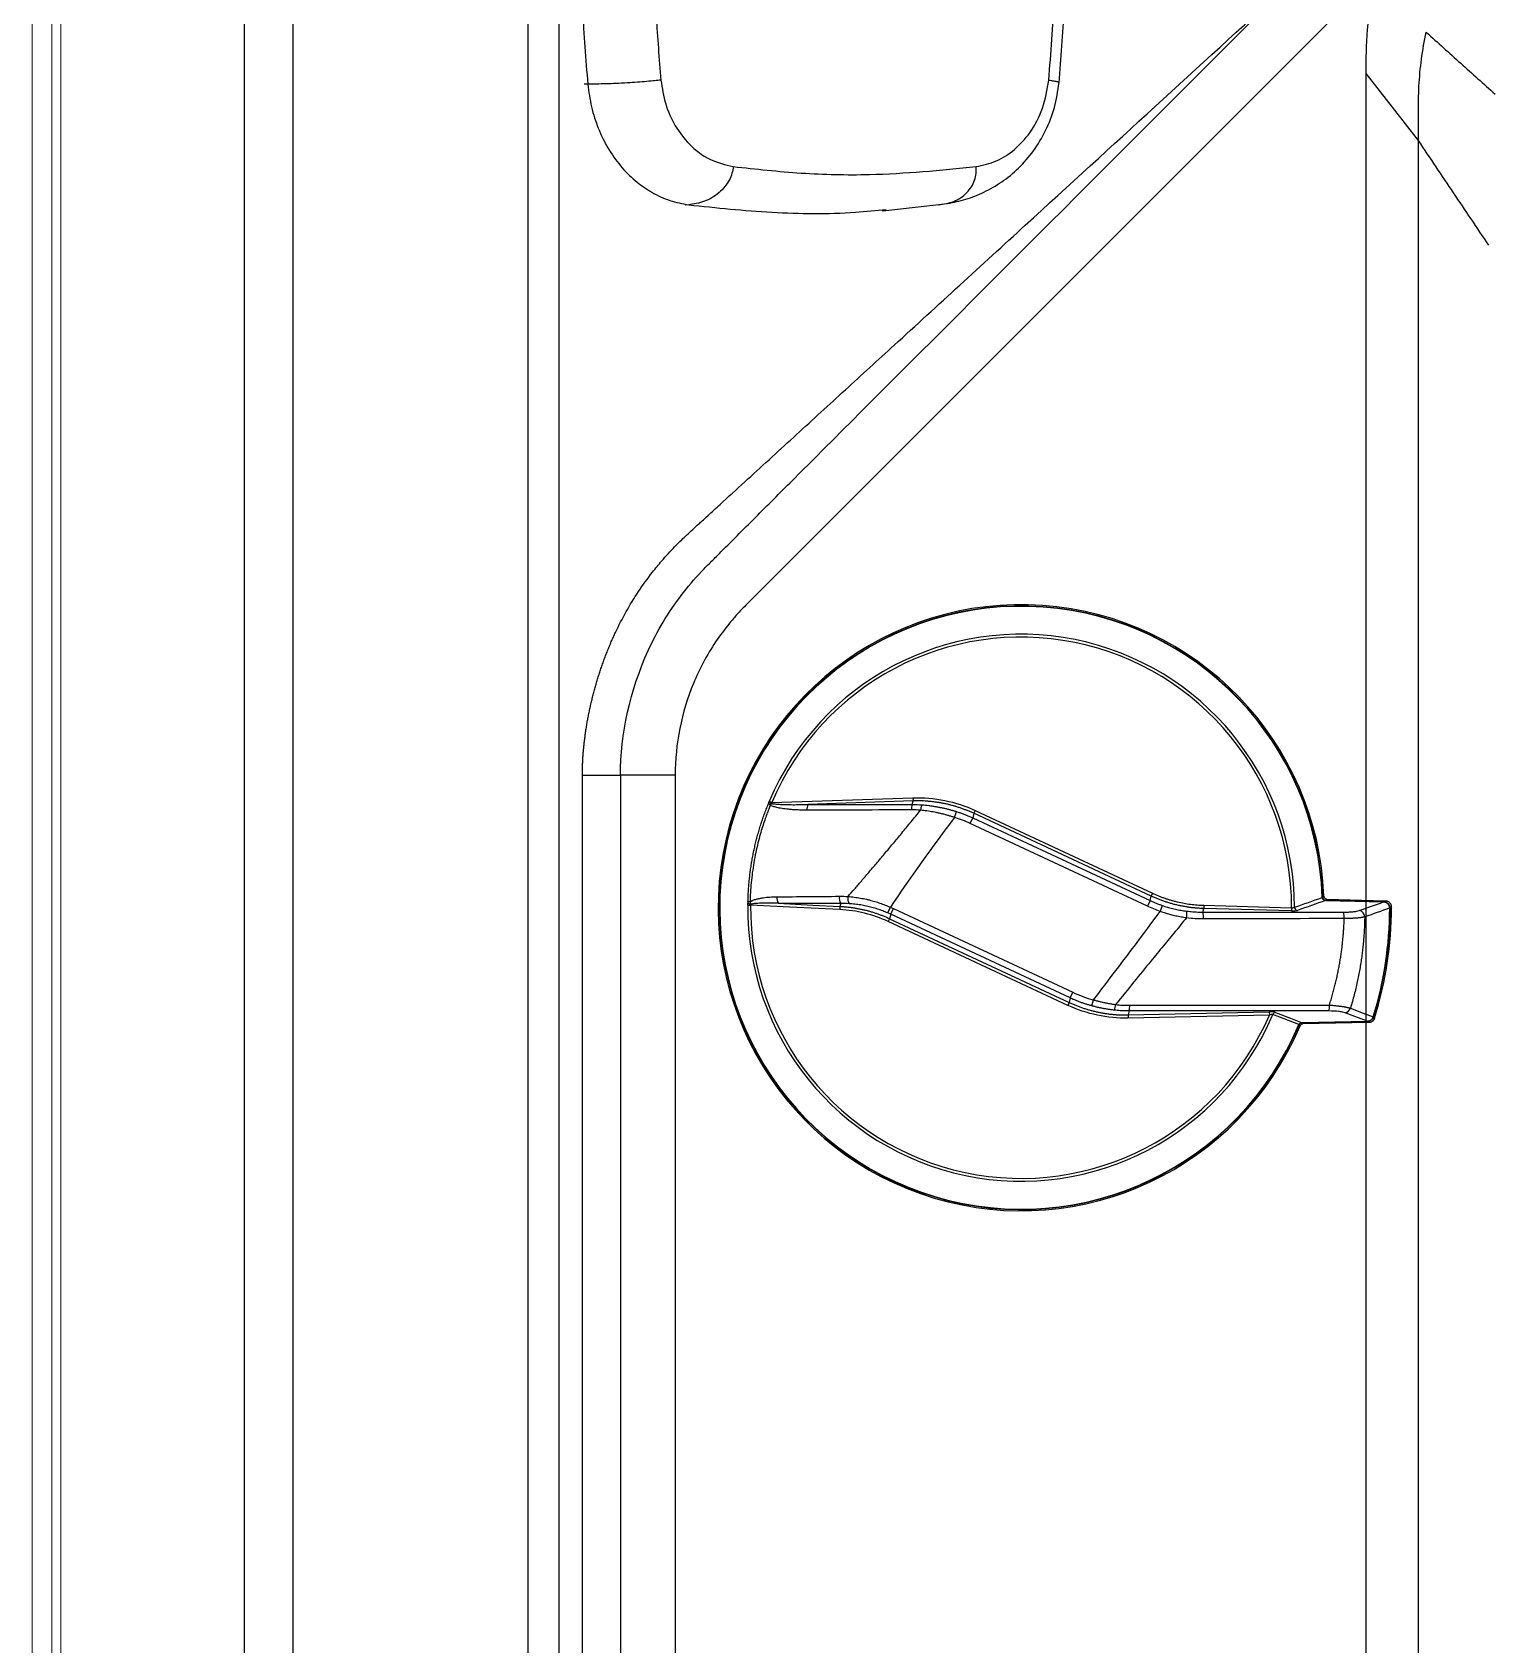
# Model space of a CAD drawing. Header units: inches. Extents: x -1 to 81, y -22 to 129.
# Drawn here: x -0.5 to 5.87, y 56.03 to 63.08 of the extents above; entities that cross this region are included whole.
import ezdxf

# ---------------------------------------------------------------- set-up
doc = ezdxf.new("R2010")
doc.units = ezdxf.units.IN
doc.header["$MEASUREMENT"] = 0
doc.layers.add('1', color=4, linetype='Continuous')
doc.layers.add('BDIM_CYAN', color=4, linetype='Continuous')

# ---------------------------------------------------------------- blocks, each defined once
blk = doc.blocks.new('sp3')
at = {"layer": 'BDIM_CYAN'}
for p, q in [((-101.2439, 89.5656), (-101.2441, 89.5814)), ((-100.5915, 89.5954), (-100.5915, 89.6114)), ((-99.9391, 89.565), (-99.939, 89.5812)), ((-101.7711, 89.1244), (-101.7722, 89.1397)), ((-99.4122, 89.1232), (-99.411, 89.1393)), ((-101.7965, 88.2781), (-101.7952, 88.262)), ((-101.7952, 88.262), (-101.7651, 87.9932)), ((-99.4188, 87.9919), (-99.3882, 88.2647)), ((-99.3882, 88.2648), (-99.387, 88.2817))]:
    blk.add_line(p, q, dxfattribs=at)
for points in [[(-100.5915, 89.5954), (-100.7005, 89.5942), (-100.9185, 89.5918), (-101.1354, 89.5744), (-101.2439, 89.5656)], [(-99.9391, 89.565), (-100.0476, 89.5738), (-100.2646, 89.5915), (-100.4825, 89.5941), (-100.5915, 89.5954)]]:
    blk.add_open_spline(points, degree=3, dxfattribs=at)
for points, knots in [([(-100.5915, 89.275), (-100.5915, 89.2839), (-100.5915, 89.3033), (-100.5915, 89.3396), (-100.5915, 89.3804), (-100.5915, 89.4432), (-100.5915, 89.52), (-100.5915, 89.5697), (-100.5915, 89.5954)], [0, 0, 0, 0, 0.075048, 0.162077, 0.266843, 0.39125, 0.686, 1, 1, 1, 1]), ([(-101.2439, 89.5656), (-101.2772, 89.5612), (-101.3435, 89.5522), (-101.4374, 89.5213), (-101.5245, 89.4791), (-101.6021, 89.4246), (-101.6673, 89.3596), (-101.7179, 89.2866), (-101.755, 89.2079), (-101.7657, 89.1523), (-101.7711, 89.1244)], [0, 0, 0, 0, 0.125505, 0.249704, 0.373992, 0.499776, 0.625678, 0.750079, 0.874386, 1, 1, 1, 1]), ([(-101.2255, 89.2461), (-101.2266, 89.255), (-101.2289, 89.2743), (-101.2323, 89.3104), (-101.2354, 89.3511), (-101.2394, 89.4136), (-101.2428, 89.4903), (-101.2435, 89.54), (-101.2439, 89.5656)], [0, 0, 0, 0, 0.075048, 0.162077, 0.266845, 0.391253, 0.686004, 1, 1, 1, 1]), ([(-99.9576, 89.2454), (-99.9565, 89.2543), (-99.9541, 89.2736), (-99.9508, 89.3098), (-99.9476, 89.3504), (-99.9437, 89.413), (-99.9403, 89.4896), (-99.9395, 89.5393), (-99.9391, 89.565)], [0, 0, 0, 0, 0.075049, 0.162076, 0.266841, 0.391246, 0.685996, 1, 1, 1, 1]), ([(-99.4122, 89.1232), (-99.4176, 89.1511), (-99.4283, 89.2067), (-99.4653, 89.2855), (-99.5158, 89.3585), (-99.581, 89.4235), (-99.6586, 89.4781), (-99.7457, 89.5205), (-99.8396, 89.5515), (-99.9058, 89.5605), (-99.9391, 89.565)], [0, 0, 0, 0, 0.125614, 0.249921, 0.374322, 0.500224, 0.626008, 0.750296, 0.874495, 1, 1, 1, 1]), ([(-101.2255, 89.2461), (-101.2609, 89.2405), (-101.3317, 89.2293), (-101.4277, 89.1857), (-101.5125, 89.1212), (-101.5785, 89.0341), (-101.5954, 88.9643), (-101.6038, 88.9294)], [0, 0, 0, 0, 0.186661, 0.373374, 0.560001, 0.780011, 1, 1, 1, 1]), ([(-100.5915, 89.275), (-100.7101, 89.2735), (-100.9219, 89.2709), (-101.1327, 89.2536), (-101.2255, 89.2461)], [0, 0, 0, 0, 0.559986, 1, 1, 1, 1]), ([(-99.9576, 89.2454), (-100.0757, 89.2549), (-100.2866, 89.2717), (-100.4983, 89.274), (-100.5915, 89.275)], [0, 0, 0, 0, 0.559986, 1, 1, 1, 1]), ([(-99.5794, 88.9284), (-99.5861, 88.958), (-99.5994, 89.0174), (-99.6517, 89.0979), (-99.7287, 89.169), (-99.8327, 89.2242), (-99.916, 89.2383), (-99.9576, 89.2454)], [0, 0, 0, 0, 0.186845, 0.373701, 0.560409, 0.780222, 1, 1, 1, 1]), ([(-101.7711, 89.1244), (-101.7836, 89.0032), (-101.8086, 88.7608), (-101.8119, 88.4717), (-101.7958, 88.3054), (-101.7914, 88.2605)], [0, 0, 0, 0, 0.4218388, 0.8436848, 1, 1, 1, 1]), ([(-101.6038, 88.9294), (-101.6137, 88.9309), (-101.6351, 88.9343), (-101.6656, 88.9478), (-101.6941, 88.9672), (-101.7298, 89.0031), (-101.7605, 89.0569), (-101.7675, 89.1014), (-101.7711, 89.1244)], [0, 0, 0, 0, 0.0750432, 0.1620793, 0.26686, 0.391279, 0.6860331, 1, 1, 1, 1]), ([(-99.5794, 88.9284), (-99.5695, 88.9299), (-99.5481, 88.9332), (-99.5177, 88.9467), (-99.4891, 88.966), (-99.4534, 89.0019), (-99.4228, 89.0557), (-99.4158, 89.1003), (-99.4122, 89.1232)], [0, 0, 0, 0, 0.075054, 0.162074, 0.266825, 0.391217, 0.685963, 1, 1, 1, 1]), ([(-99.4125, 88.0302), (-99.3997, 88.1514), (-99.3741, 88.3938), (-99.374, 88.7595), (-99.3995, 89.002), (-99.4122, 89.1232)], [0, 0, 0, 0, 0.333331, 0.666669, 1, 1, 1, 1]), ([(-101.6038, 88.9294), (-101.6146, 88.8305), (-101.6363, 88.6326), (-101.6442, 88.2776), (-101.6193, 88.0229), (-101.6041, 87.8673)], [0, 0, 0, 0, 0.280017, 0.560061, 1, 1, 1, 1]), ([(-99.5797, 87.8662), (-99.5689, 87.9652), (-99.5472, 88.163), (-99.5393, 88.5181), (-99.5642, 88.7727), (-99.5794, 88.9284)], [0, 0, 0, 0, 0.280017, 0.560061, 1, 1, 1, 1]), ([(-101.7714, 88.0314), (-101.7678, 88.0091), (-101.7608, 87.9658), (-101.7301, 87.9177), (-101.6944, 87.8883), (-101.6659, 87.8742), (-101.6354, 87.8664), (-101.614, 87.867), (-101.6041, 87.8673)], [0, 0, 0, 0, 0.313967, 0.608721, 0.73314, 0.837921, 0.924957, 1, 1, 1, 1]), ([(-99.5797, 87.8662), (-99.5698, 87.8659), (-99.5484, 87.8653), (-99.518, 87.8731), (-99.4894, 87.8872), (-99.4537, 87.9165), (-99.4231, 87.9646), (-99.4161, 88.0079), (-99.4125, 88.0302)], [0, 0, 0, 0, 0.075054, 0.162074, 0.266824, 0.391217, 0.685963, 1, 1, 1, 1]), ([(-101.7651, 87.9932), (-101.7597, 87.9663), (-101.7487, 87.9114), (-101.7166, 87.8315), (-101.6717, 87.7534), (-101.6115, 87.6797), (-101.5361, 87.6143), (-101.4466, 87.5613), (-101.3458, 87.5215), (-101.2737, 87.5106), (-101.237, 87.5051)], [0, 0, 0, 0, 0.106729, 0.218561, 0.335655, 0.458855, 0.588158, 0.721004, 0.857855, 1, 1, 1, 1]), ([(-99.947, 87.5045), (-99.9084, 87.5102), (-99.8389, 87.5205), (-99.7519, 87.554), (-99.6889, 87.5873), (-99.6354, 87.6236), (-99.579, 87.6718), (-99.5151, 87.7458), (-99.4665, 87.8309), (-99.4339, 87.9165), (-99.424, 87.966), (-99.4188, 87.9919)], [0, 0, 0, 0, 0.149635, 0.269025, 0.35887, 0.426914, 0.519495, 0.644449, 0.80339, 0.896799, 1, 1, 1, 1]), ([(-101.6041, 87.8673), (-101.5974, 87.8376), (-101.5841, 87.7782), (-101.5319, 87.6977), (-101.4548, 87.6266), (-101.3508, 87.5714), (-101.2676, 87.5573), (-101.2259, 87.5502)], [0, 0, 0, 0, 0.1868454, 0.373701, 0.5604087, 0.7802215, 1, 1, 1, 1]), ([(-99.9581, 87.5496), (-99.9227, 87.5551), (-99.8519, 87.5663), (-99.7558, 87.6099), (-99.671, 87.6744), (-99.6051, 87.7615), (-99.5882, 87.8313), (-99.5797, 87.8662)], [0, 0, 0, 0, 0.186661, 0.373374, 0.560001, 0.780011, 1, 1, 1, 1]), ([(-101.2259, 87.5502), (-101.227, 87.5425), (-101.2294, 87.5259), (-101.2328, 87.5113), (-101.2353, 87.5047), (-101.2365, 87.5059), (-101.2369, 87.5062)], [0, 0, 0, 0, 0.232419, 0.501936, 0.826388, 1, 1, 1, 1]), ([(-101.2259, 87.5502), (-101.1079, 87.5408), (-100.897, 87.5239), (-100.6852, 87.5217), (-100.592, 87.5207)], [0, 0, 0, 0, 0.559986, 1, 1, 1, 1]), ([(-100.592, 87.5207), (-100.4734, 87.5221), (-100.2616, 87.5248), (-100.0508, 87.542), (-99.9581, 87.5496)], [0, 0, 0, 0, 0.559986, 1, 1, 1, 1]), ([(-99.9581, 87.5496), (-99.957, 87.5419), (-99.9546, 87.5253), (-99.9513, 87.5107), (-99.9487, 87.5041), (-99.9476, 87.5052), (-99.9471, 87.5056)], [0, 0, 0, 0, 0.232461, 0.502017, 0.826512, 1, 1, 1, 1]), ([(-101.2372, 87.5052), (-101.1299, 87.4965), (-100.9153, 87.479), (-100.6998, 87.4764), (-100.592, 87.4751)], [0, 0, 0, 0, 0.500007, 1, 1, 1, 1]), ([(-100.592, 87.5207), (-100.592, 87.5129), (-100.592, 87.4962), (-100.592, 87.4815), (-100.592, 87.4747), (-100.592, 87.4758), (-100.592, 87.4762)], [0, 0, 0, 0, 0.229366, 0.495339, 0.815522, 1, 1, 1, 1]), ([(-100.592, 87.4751), (-100.4843, 87.4763), (-100.2688, 87.4787), (-100.0542, 87.4959), (-99.9469, 87.5045)], [0, 0, 0, 0, 0.499993, 1, 1, 1, 1])]:
    blk.add_open_spline(points, degree=3, knots=knots, dxfattribs=at)
blk = doc.blocks.new('1774501 top')
at = {"layer": 'BDIM_CYAN'}
for p, q in [((-38.6, 12.75), (-31.3, 12.9)), ((-31.21, 12.76), (-38.46, 12.6)), ((-38.46, 12.61), (-31.21, 12.76)), ((-38.46, 12.61), (-38.46, 12.6)), ((-31.21, 12.76), (-31.21, 12.76)), ((-30.84, 12.97), (-30.88, 12.99)), ((-39.15, 12.12), (-39.1, 12.11)), ((-27.57, 11.92), (-11.9, 12.25)), ((-27.56, 11.56), (-27.57, 11.92)), ((-11.9, 11.9), (-27.56, 11.56)), ((-11.99, 11.46), (-11.9, 11.9)), ((-11.9, 11.9), (-11.9, 12.25)), ((-7.86, 10.89), (-8.04, 10.23)), ((-5.34, 10.51), (-5.19, 10.84)), ((-5.19, 10.84), (14.75, 1.54)), ((-5.45, 10.01), (-5.74, 9.39)), ((14.18, 0.1), (-5.74, 9.39)), ((-5.45, 10.01), (-5.34, 10.51)), ((-5.45, 10.01), (14.48, 0.73)), ((14.6, 1.22), (-5.34, 10.51)), ((-40.98, 0.05), (-40.93, 0.05)), ((-30.04, 0), (-30.03, 0.35)), ((-30.03, 0.35), (-20.28, 0.09)), ((-20.29, -0.27), (-20.28, 0.09)), ((-20.18, 0.48), (-20.28, 0.09)), ((-15.67, -0.25), (-15.45, 0.4)), ((14.48, 0.73), (14.18, 0.1)), ((14.48, 0.73), (14.6, 1.22)), ((14.8, 0.58), (14.52, -0.05)), ((14.6, 1.22), (14.75, 1.54)), ((20.11, -0.15), (20.13, 0.2)), ((-33.96, -0.96), (-40.44, -0.78)), ((-40.26, -0.64), (-33.83, -0.81)), ((-40.26, -0.64), (-40.26, -0.65)), ((-33.83, -0.82), (-40.26, -0.65)), ((-33.83, -0.81), (-33.83, -0.82)), ((-33.44, -1.17), (-33.48, -1.17)), ((-20.29, -0.27), (-30.04, 0)), ((-14.59, -1.61), (-14.44, -1.29)), ((5.11, -10.8), (-14.59, -1.61)), ((-14.32, -0.8), (-14.44, -1.29)), ((-14.44, -1.29), (5.26, -10.48)), ((-14.32, -0.8), (-14.03, -0.17)), ((5.36, -9.97), (-14.32, -0.8)), ((-14.03, -0.17), (5.65, -9.35)), ((20.03, -0.48), (20.11, -0.15)), ((30.36, -0.29), (30.03, -0.29)), ((30.1, -0.66), (30.33, -0.67)), ((5.11, -10.8), (5.26, -10.48)), ((5.26, -10.48), (5.36, -9.97)), ((5.65, -9.35), (5.36, -9.97)), ((7.39, -10.03), (7.19, -10.68)), ((12.08, -11.46), (11.99, -11.85)), ((11.99, -11.85), (23.67, -11.46)), ((12.01, -12.2), (11.99, -11.85)), ((27.67, -11.68), (12.01, -12.2)), ((27.67, -11.68), (27.97, -11.81))]:
    blk.add_line(p, q, dxfattribs=at)
at = {"layer": 'BDIM_CYAN', "flags": 128}
for points in [[(-38.6, 12.75), (-38.54, 12.67), (-38.49, 12.61)], [(-38.46, 12.6), (-37.07, 12.07), (-35.98, 11.66)], [(-31.21, 12.76), (-31.26, 12.84), (-31.3, 12.9)], [(-28.25, 11.62), (-29.9, 12.26), (-31.2, 12.76)], [(-30.98, 13.12), (-30.92, 13.04), (-30.88, 12.99)], [(-30.85, 12.96), (-29.23, 12.34), (-27.95, 11.85)], [(-39.15, 12.12), (-39.2, 12.2), (-39.25, 12.26)], [(-36.58, 11.15), (-37.99, 11.69), (-39.1, 12.12)], [(-12.06, 10.83), (-24.48, 10.82), (-34.24, 10.81)], [(-34.17, 11.46), (-21.75, 11.46), (-11.99, 11.46)], [(-41.12, -0.08), (-41.04, -0.01), (-40.98, 0.05)], [(-20.18, 0.48), (-28.93, 0.49), (-35.8, 0.49)], [(20.13, 0.2), (25.68, -0.07), (30.03, -0.29)], [(-40.3, -0.65), (-40.38, -0.72), (-40.44, -0.78)], [(-33.96, -0.96), (-33.89, -0.88), (-33.83, -0.82)], [(-33.48, -1.17), (-33.56, -1.24), (-33.61, -1.3)], [(26.96, -0.49), (23.12, -0.3), (20.11, -0.15)], [(23.67, -11.46), (17.18, -11.46), (12.08, -11.46)], [(27.84, -11.41), (27.88, -11.42), (27.91, -11.44), (27.95, -11.45), (27.98, -11.47), (28.01, -11.48), (28.03, -11.49), (28.06, -11.5), (28.07, -11.5)]]:
    blk.add_lwpolyline(points, dxfattribs=at)
at = {"layer": 'BDIM_CYAN'}
for centre, radius, start, end in [((0, 0), 33.64, 182.2173, 157.0458), ((0, 0), 33.5, 182.0017, 157.1948), ((0, 0), 33.46, 182.0017, 157.1948), ((0, 0), 30.36, 359.4552, 157.0287), ((0, 0), 30.04, 359.4552, 156.6235), ((-38.48, 12.44), 0.17, 94.5662, 117.2715), ((-31.22, 12.75), 0.0179, 7.628, 32.3884), ((-30.76, 13.17), 0.225, 234.7682, 246.7159), ((0, 0), 41.12, 162.6593, 180.1147), ((0, 0), 40.98, 162.7985, 179.9266), ((0, 0), 40.93, 162.7985, 179.9266), ((-39.06, 12.18), 0.0712, 185.9757, 235.9967), ((-35.89, 10.95), 0.711, 97.2351, 163.5819), ((-32.2, 10.92), 2.04, 164.6426, 183.2972), ((-28.29, 11.98), 0.361, 277.0096, 338.5729), ((-10.12, 10.94), 1.94, 164.3578, 183.0438), ((-8.65, 10.64), 1.84, 156.7804, 176.7487), ((-40.9, -0.04), 0.0783, 113.7384, 164.4839), ((-37.43, 1.03), 0.727, 180.9627, 261.1906), ((-34.1, 1.06), 1.79, 175.4597, 198.4101), ((-30.73, -0.07), 0.372, 2.3107, 81.3383), ((-18.35, 1.07), 1.92, 174.9685, 197.8879), ((-16.62, 0.76), 1.78, 167.8235, 192.3805), ((-40.28, -0.49), 0.152, 241.5589, 264.7685), ((-33.83, -0.81), 0.0141, 307.3889, 343.301), ((-33.43, -1.21), 0.0771, 97.0905, 135.3962), ((0, 0), 30.36, 180.1062, 337.1155), ((0, 0), 30.04, 180.0029, 337.1155), ((18.03, -1), 1.21, 347.8874, 26.8875), ((18.95, -1.08), 1.24, 351.4291, 29.427), ((25.97, -1.07), 1.14, 352.6551, 30.4681), ((29.95, -1.15), 0.764, 59.1347, 84.6235), ((9.96, -10.82), 1.2, 330.2741, 359.7863), ((10.95, -10.95), 1.23, 335.5553, 3.9273), ((22.49, -10.93), 1.3, 335.9843, 4.3585), ((27.95, -10.89), 0.716, 253.5997, 277.6152)]:
    blk.add_arc(centre, radius, start, end, dxfattribs=at)
for points, knots in [([(-39.25, 12.26), (-39.24, 12.28), (-39.22, 12.32), (-39.19, 12.39), (-39.15, 12.46), (-39.09, 12.54), (-39, 12.61), (-38.91, 12.67), (-38.81, 12.71), (-38.71, 12.74), (-38.63, 12.74), (-38.6, 12.75)], [0, 0, 0, 0, 0.082696, 0.165713, 0.249933, 0.373054, 0.499705, 0.622741, 0.749442, 0.873887, 1, 1, 1, 1]), ([(-39.13, 12.17), (-39.12, 12.2), (-39.09, 12.25), (-39.04, 12.34), (-38.94, 12.45), (-38.82, 12.53), (-38.69, 12.58), (-38.58, 12.61), (-38.52, 12.61), (-38.49, 12.61)], [0, 0, 0, 0, 0.089795, 0.222323, 0.399208, 0.602564, 0.770539, 0.902388, 1, 1, 1, 1]), ([(-38.56, 12.59), (-38.57, 12.59), (-38.61, 12.58), (-38.67, 12.56), (-38.74, 12.53), (-38.82, 12.49), (-38.9, 12.43), (-38.98, 12.34), (-39.05, 12.24), (-39.08, 12.16), (-39.1, 12.12)], [0, 0, 0, 0, 0.068157, 0.152496, 0.253933, 0.372843, 0.50886, 0.660625, 0.825589, 1, 1, 1, 1]), ([(-38.46, 12.6), (-38.47, 12.6), (-38.51, 12.6), (-38.54, 12.59), (-38.56, 12.59)], [0, 0, 0, 0, 0.4889799, 1, 1, 1, 1]), ([(-31.3, 12.9), (-31.28, 12.9), (-31.25, 12.9), (-31.2, 12.92), (-31.15, 12.94), (-31.1, 12.96), (-31.06, 12.99), (-31.03, 13.03), (-31, 13.07), (-30.98, 13.1), (-30.98, 13.12)], [0, 0, 0, 0, 0.125525, 0.248905, 0.372766, 0.499705, 0.62283, 0.749345, 0.874059, 1, 1, 1, 1]), ([(-31.2, 12.76), (-31.2, 12.76), (-31.18, 12.77), (-31.14, 12.77), (-31.09, 12.78), (-31.05, 12.8), (-30.99, 12.84), (-30.93, 12.89), (-30.9, 12.95), (-30.89, 12.98)], [0, 0, 0, 0, 0.062715, 0.146039, 0.251127, 0.434437, 0.501241, 0.765392, 1, 1, 1, 1]), ([(-30.85, 12.96), (-30.85, 12.94), (-30.87, 12.91), (-30.9, 12.87), (-30.95, 12.83), (-31, 12.8), (-31.07, 12.77), (-31.14, 12.76), (-31.18, 12.76), (-31.2, 12.76)], [0, 0, 0, 0, 0.119594, 0.243187, 0.370122, 0.499681, 0.686647, 0.852648, 1, 1, 1, 1]), ([(-38.16, 1.02), (-38.15, 1.22), (-38.15, 1.62), (-38.12, 2.23), (-38.09, 2.85), (-38.04, 3.48), (-37.98, 4.13), (-37.91, 4.78), (-37.82, 5.45), (-37.72, 6.13), (-37.61, 6.82), (-37.48, 7.52), (-37.33, 8.23), (-37.17, 8.95), (-36.99, 9.68), (-36.79, 10.41), (-36.65, 10.9), (-36.58, 11.15)], [0, 0, 0, 0, 0.058018, 0.117271, 0.17776, 0.239485, 0.302446, 0.366642, 0.432074, 0.498742, 0.566645, 0.635784, 0.706158, 0.777767, 0.85061, 0.924688, 1, 1, 1, 1]), ([(-34.24, 10.81), (-34.3, 10.81), (-34.41, 10.82), (-34.59, 10.83), (-34.76, 10.85), (-34.93, 10.87), (-35.09, 10.88), (-35.25, 10.9), (-35.4, 10.92), (-35.55, 10.94), (-35.69, 10.96), (-35.82, 10.98), (-35.95, 11), (-36.06, 11.03), (-36.17, 11.05), (-36.27, 11.07), (-36.36, 11.09), (-36.44, 11.11), (-36.51, 11.13), (-36.56, 11.14), (-36.58, 11.15)], [0, 0, 0, 0, 0.058307, 0.116749, 0.175238, 0.233684, 0.291995, 0.350081, 0.407848, 0.465208, 0.522074, 0.578364, 0.634, 0.688911, 0.743031, 0.796302, 0.848673, 0.900102, 0.950553, 1, 1, 1, 1]), ([(-35.98, 11.66), (-35.91, 11.63), (-35.8, 11.6), (-35.56, 11.55), (-35.41, 11.53), (-34.94, 11.48), (-34.56, 11.46), (-34.17, 11.46)], [0, 0, 0, 0, 0.25, 0.25, 0.5, 0.5, 1, 1, 1, 1]), ([(-34.24, 10.81), (-34.3, 10.61), (-34.42, 10.22), (-34.59, 9.64), (-34.74, 9.07), (-34.89, 8.5), (-35.02, 7.94), (-35.14, 7.38), (-35.25, 6.83), (-35.36, 6.28), (-35.45, 5.74), (-35.53, 5.21), (-35.6, 4.68), (-35.67, 4.17), (-35.72, 3.65), (-35.77, 3.15), (-35.81, 2.65), (-35.84, 2.16), (-35.87, 1.68), (-35.88, 1.36), (-35.89, 1.2)], [0, 0, 0, 0, 0.062605, 0.124362, 0.185276, 0.24535, 0.304587, 0.36299, 0.420564, 0.477311, 0.533234, 0.588338, 0.642624, 0.696097, 0.748759, 0.800612, 0.851661, 0.901906, 0.951352, 1, 1, 1, 1]), ([(-28.25, 11.62), (-28.19, 11.6), (-28.09, 11.58), (-27.85, 11.56), (-27.7, 11.56), (-27.56, 11.56)], [0, 0, 0, 0, 0.5, 0.5, 1, 1, 1, 1]), ([(-27.95, 11.85), (-27.95, 11.85), (-27.93, 11.84), (-27.9, 11.84), (-27.86, 11.85), (-27.82, 11.85), (-27.76, 11.86), (-27.7, 11.88), (-27.64, 11.89), (-27.59, 11.91), (-27.57, 11.92)], [0, 0, 0, 0, 0.098369, 0.201938, 0.312223, 0.430466, 0.557665, 0.694601, 0.841887, 1, 1, 1, 1]), ([(-18.36, 1.13), (-17.95, 1.63), (-17.09, 2.66), (-15.78, 4.26), (-14.25, 6.12), (-12.47, 8.3), (-11.17, 9.9), (-10.49, 10.75)], [0, 0, 0, 0, 0.156328, 0.323014, 0.499998, 0.738902, 1, 1, 1, 1]), ([(-11.99, 11.46), (-11.88, 11.46), (-11.66, 11.46), (-11.33, 11.45), (-11, 11.43), (-10.67, 11.4), (-10.45, 11.38), (-10.34, 11.37)], [0, 0, 0, 0, 0.199233, 0.39889, 0.598932, 0.799315, 1, 1, 1, 1]), ([(-5.34, 10.51), (-5.46, 10.57), (-5.7, 10.68), (-6.07, 10.83), (-6.44, 10.97), (-6.81, 11.11), (-7.19, 11.23), (-7.57, 11.35), (-7.96, 11.45), (-8.34, 11.54), (-8.73, 11.62), (-9.13, 11.7), (-9.52, 11.76), (-9.92, 11.81), (-10.31, 11.85), (-10.71, 11.88), (-11.11, 11.89), (-11.5, 11.9), (-11.76, 11.9), (-11.9, 11.9)], [0, 0, 0, 0, 0.058439, 0.117021, 0.175728, 0.23454, 0.293441, 0.352409, 0.411426, 0.470472, 0.529528, 0.588574, 0.647591, 0.706559, 0.76546, 0.824272, 0.882979, 0.941561, 1, 1, 1, 1]), ([(-8.04, 10.23), (-8.15, 10.26), (-8.38, 10.32), (-8.73, 10.41), (-9.08, 10.49), (-9.43, 10.57), (-9.78, 10.63), (-10.14, 10.69), (-10.37, 10.73), (-10.49, 10.75)], [0, 0, 0, 0, 0.142315, 0.284721, 0.427271, 0.570017, 0.713016, 0.856324, 1, 1, 1, 1]), ([(-10.34, 11.37), (-10.22, 11.35), (-9.97, 11.32), (-9.6, 11.27), (-9.24, 11.21), (-8.89, 11.14), (-8.54, 11.06), (-8.19, 10.98), (-7.97, 10.92), (-7.86, 10.89)], [0, 0, 0, 0, 0.1491, 0.2961538, 0.441136, 0.5840258, 0.7248068, 0.8634672, 1, 1, 1, 1]), ([(-7.86, 10.89), (-7.74, 10.86), (-7.5, 10.8), (-7.16, 10.69), (-6.81, 10.57), (-6.46, 10.45), (-6.12, 10.31), (-5.78, 10.17), (-5.56, 10.07), (-5.45, 10.01)], [0, 0, 0, 0, 0.141961, 0.284291, 0.426947, 0.569889, 0.713073, 0.856458, 1, 1, 1, 1]), ([(-40.93, 0.03), (-40.93, 0), (-40.92, -0.05), (-40.9, -0.13), (-40.88, -0.21), (-40.84, -0.28), (-40.8, -0.34), (-40.76, -0.4), (-40.71, -0.45), (-40.67, -0.49), (-40.62, -0.52), (-40.57, -0.55), (-40.53, -0.57), (-40.49, -0.59), (-40.45, -0.61), (-40.42, -0.62), (-40.39, -0.62), (-40.37, -0.63), (-40.36, -0.63)], [0, 0, 0, 0, 0.087608, 0.17442, 0.25957, 0.34225, 0.421749, 0.497475, 0.568965, 0.635888, 0.698033, 0.7553, 0.807676, 0.85522, 0.898049, 0.936322, 0.97023, 1, 1, 1, 1]), ([(-38.16, 1.02), (-38.13, 1.02), (-38.08, 1.04), (-37.99, 1.06), (-37.89, 1.07), (-37.79, 1.09), (-37.68, 1.11), (-37.56, 1.12), (-37.44, 1.13), (-37.31, 1.15), (-37.19, 1.16), (-37.05, 1.17), (-36.92, 1.17), (-36.79, 1.18), (-36.65, 1.19), (-36.52, 1.19), (-36.39, 1.2), (-36.26, 1.2), (-36.13, 1.2), (-36.01, 1.2), (-35.93, 1.2), (-35.89, 1.2)], [0, 0, 0, 0, 0.0602202, 0.120167, 0.1797149, 0.2387414, 0.297129, 0.3547662, 0.4115481, 0.4673783, 0.5221684, 0.5758393, 0.6283213, 0.679554, 0.7294861, 0.7780758, 0.8252897, 0.8711028, 0.9154979, 0.9584648, 1, 1, 1, 1]), ([(-35.8, 0.49), (-35.99, 0.49), (-36.17, 0.49), (-36.52, 0.47), (-36.69, 0.46), (-36.99, 0.43), (-37.13, 0.41), (-37.36, 0.36), (-37.46, 0.34), (-37.54, 0.31)], [0, 0, 0, 0, 0.25, 0.25, 0.5, 0.5, 0.75, 0.75, 1, 1, 1, 1]), ([(-30.03, 0.35), (-30.16, 0.36), (-30.3, 0.35), (-30.53, 0.33), (-30.62, 0.32), (-30.68, 0.3)], [0, 0, 0, 0, 0.5, 0.5, 1, 1, 1, 1]), ([(-20.28, 0.09), (-20.14, 0.08), (-19.88, 0.07), (-19.48, 0.04), (-19.07, 0.01), (-18.67, -0.04), (-18.28, -0.1), (-17.88, -0.18), (-17.48, -0.26), (-17.09, -0.35), (-16.7, -0.45), (-16.31, -0.57), (-15.93, -0.69), (-15.55, -0.83), (-15.17, -0.97), (-14.8, -1.13), (-14.56, -1.24), (-14.44, -1.29)], [0, 0, 0, 0, 0.066325, 0.132795, 0.199389, 0.266086, 0.332861, 0.399694, 0.466561, 0.533439, 0.600306, 0.667139, 0.733914, 0.800611, 0.867205, 0.933675, 1, 1, 1, 1]), ([(-18.36, 0.38), (-18.48, 0.39), (-18.72, 0.42), (-19.08, 0.45), (-19.45, 0.47), (-19.81, 0.48), (-20.06, 0.48), (-20.18, 0.48)], [0, 0, 0, 0, 0.197733, 0.39666, 0.596722, 0.797857, 1, 1, 1, 1]), ([(-18.36, 1.13), (-18.26, 1.12), (-18.06, 1.09), (-17.77, 1.04), (-17.47, 0.98), (-17.18, 0.92), (-16.82, 0.83), (-16.4, 0.72), (-15.91, 0.57), (-15.6, 0.46), (-15.45, 0.4)], [0, 0, 0, 0, 0.100834, 0.201198, 0.301148, 0.400741, 0.500033, 0.670111, 0.83665, 1, 1, 1, 1]), ([(-15.67, -0.25), (-15.77, -0.21), (-15.96, -0.15), (-16.24, -0.06), (-16.53, 0.02), (-16.83, 0.1), (-17.13, 0.17), (-17.43, 0.23), (-17.74, 0.29), (-18.05, 0.34), (-18.25, 0.36), (-18.36, 0.38)], [0, 0, 0, 0, 0.1069707, 0.2148821, 0.3237787, 0.4337023, 0.5446919, 0.6567841, 0.7700124, 0.8844081, 1, 1, 1, 1]), ([(20.11, -0.15), (19.98, -0.14), (19.73, -0.13), (19.35, -0.09), (18.97, -0.05), (18.6, 0), (18.22, 0.07), (17.85, 0.14), (17.47, 0.22), (17.1, 0.31), (16.73, 0.41), (16.37, 0.53), (16.01, 0.65), (15.65, 0.77), (15.29, 0.91), (14.94, 1.06), (14.71, 1.17), (14.6, 1.22)], [0, 0, 0, 0, 0.066361, 0.132852, 0.199454, 0.266147, 0.332911, 0.399726, 0.466572, 0.533428, 0.600274, 0.667089, 0.733853, 0.800546, 0.867148, 0.933639, 1, 1, 1, 1]), ([(14.8, 0.58), (14.89, 0.54), (15.08, 0.46), (15.37, 0.35), (15.66, 0.24), (15.96, 0.14), (16.26, 0.05), (16.56, -0.04), (16.87, -0.12), (17.18, -0.19), (17.49, -0.25), (17.81, -0.31), (18.13, -0.36), (18.46, -0.39), (18.78, -0.43), (19, -0.44), (19.11, -0.45)], [0, 0, 0, 0, 0.067697, 0.135839, 0.204463, 0.273603, 0.343294, 0.413566, 0.48445, 0.555975, 0.628167, 0.701053, 0.774657, 0.849002, 0.924109, 1, 1, 1, 1]), ([(-40.44, -0.78), (-40.46, -0.78), (-40.5, -0.78), (-40.57, -0.76), (-40.64, -0.75), (-40.72, -0.71), (-40.82, -0.66), (-40.92, -0.57), (-41.01, -0.47), (-41.07, -0.35), (-41.11, -0.22), (-41.11, -0.13), (-41.12, -0.08)], [0, 0, 0, 0, 0.062779, 0.124971, 0.187161, 0.249935, 0.37479, 0.499659, 0.62446, 0.749429, 0.874715, 1, 1, 1, 1]), ([(-40.3, -0.65), (-40.32, -0.64), (-40.36, -0.64), (-40.44, -0.63), (-40.54, -0.6), (-40.65, -0.55), (-40.78, -0.45), (-40.88, -0.32), (-40.95, -0.16), (-40.97, -0.06), (-40.98, -0.02)], [0, 0, 0, 0, 0.0598211, 0.1385587, 0.2378161, 0.3586992, 0.50112, 0.6980622, 0.8648498, 1, 1, 1, 1]), ([(-40.36, -0.63), (-40.34, -0.63), (-40.31, -0.63), (-40.28, -0.64), (-40.26, -0.64)], [0, 0, 0, 0, 0.510222, 1, 1, 1, 1]), ([(-33.61, -1.3), (-33.62, -1.29), (-33.62, -1.26), (-33.63, -1.21), (-33.65, -1.14), (-33.71, -1.05), (-33.81, -0.99), (-33.9, -0.96), (-33.94, -0.96), (-33.96, -0.96)], [0, 0, 0, 0, 0.083147, 0.166187, 0.250422, 0.499594, 0.748807, 0.873864, 1, 1, 1, 1]), ([(-33.48, -1.16), (-33.49, -1.14), (-33.49, -1.11), (-33.51, -1.06), (-33.53, -1.01), (-33.56, -0.96), (-33.59, -0.92), (-33.64, -0.88), (-33.7, -0.85), (-33.77, -0.83), (-33.81, -0.82), (-33.83, -0.82)], [0, 0, 0, 0, 0.0949373, 0.1929193, 0.2935634, 0.3962805, 0.5003565, 0.607606, 0.7502274, 0.9073009, 1, 1, 1, 1]), ([(-33.82, -0.81), (-33.8, -0.82), (-33.76, -0.82), (-33.69, -0.83), (-33.63, -0.85), (-33.57, -0.89), (-33.51, -0.94), (-33.47, -1), (-33.45, -1.06), (-33.44, -1.11), (-33.44, -1.13)], [0, 0, 0, 0, 0.121723, 0.244083, 0.368103, 0.494103, 0.621616, 0.749489, 0.876154, 1, 1, 1, 1]), ([(-30.04, 0), (-30.05, 0), (-30.09, 0), (-30.14, 0), (-30.2, -0.01), (-30.25, -0.01), (-30.29, -0.02), (-30.33, -0.04), (-30.35, -0.05), (-30.36, -0.06)], [0, 0, 0, 0, 0.12981, 0.263359, 0.401045, 0.543231, 0.690254, 0.842418, 1, 1, 1, 1]), ([(-14.59, -1.61), (-14.7, -1.56), (-14.92, -1.46), (-15.26, -1.32), (-15.61, -1.18), (-15.95, -1.06), (-16.3, -0.94), (-16.65, -0.83), (-17.01, -0.74), (-17.49, -0.62), (-18.09, -0.49), (-18.82, -0.38), (-19.55, -0.3), (-20.04, -0.28), (-20.29, -0.27)], [0, 0, 0, 0, 0.0626358, 0.1251517, 0.1875885, 0.2499871, 0.3123885, 0.374834, 0.4373642, 0.5000201, 0.6251619, 0.749987, 0.8748237, 1, 1, 1, 1]), ([(-14.32, -0.8), (-14.43, -0.75), (-14.65, -0.65), (-14.99, -0.5), (-15.33, -0.37), (-15.56, -0.29), (-15.67, -0.25)], [0, 0, 0, 0, 0.2507275, 0.5010188, 0.7508005, 1, 1, 1, 1]), ([(19.22, -1.25), (18.98, -1.52), (18.48, -2.1), (17.72, -2.98), (16.91, -3.93), (16.05, -4.94), (15.15, -6), (14.21, -7.13), (13.23, -8.31), (12.21, -9.55), (11.51, -10.39), (11.16, -10.83)], [0, 0, 0, 0, 0.087692, 0.181346, 0.280936, 0.386422, 0.497749, 0.614852, 0.737654, 0.866068, 1, 1, 1, 1]), ([(19.22, -1.25), (19.1, -1.24), (18.87, -1.22), (18.53, -1.18), (18.19, -1.13), (17.85, -1.07), (17.51, -1.01), (17.18, -0.94), (16.76, -0.84), (16.25, -0.7), (15.67, -0.51), (15.19, -0.33), (14.86, -0.2), (14.69, -0.13), (14.6, -0.08), (14.55, -0.06), (14.53, -0.05)], [0, 0, 0, 0, 0.072893, 0.145203, 0.216997, 0.288344, 0.35931, 0.429962, 0.500363, 0.625832, 0.749946, 0.874933, 0.937551, 0.9689, 0.984586, 1, 1, 1, 1]), ([(26.96, -0.49), (27.17, -0.49), (27.53, -0.5), (28, -0.51), (28.3, -0.51), (28.58, -0.51), (28.86, -0.5), (29.19, -0.48), (29.47, -0.47), (29.7, -0.44), (29.88, -0.42), (29.98, -0.39), (30.02, -0.38)], [0, 0, 0, 0, 0.206363, 0.358518, 0.456405, 0.499994, 0.624023, 0.731729, 0.82313, 0.898254, 0.957163, 1, 1, 1, 1]), ([(30.1, -0.66), (30.07, -0.68), (30.02, -0.71), (29.94, -0.76), (29.85, -0.8), (29.73, -0.85), (29.58, -0.9), (29.34, -0.97), (29.02, -1.05), (28.53, -1.13), (27.88, -1.2), (27.37, -1.21), (27.1, -1.21)], [0, 0, 0, 0, 0.029063, 0.059481, 0.09135, 0.124753, 0.182207, 0.250045, 0.367903, 0.500344, 0.738488, 1, 1, 1, 1]), ([(27.84, -11.41), (27.9, -11.25), (28.04, -10.91), (28.25, -10.35), (28.49, -9.7), (28.73, -8.95), (28.98, -8.1), (29.23, -7.16), (29.47, -6.11), (29.68, -5.01), (29.85, -3.89), (29.98, -2.79), (30.06, -1.72), (30.09, -1.01), (30.1, -0.66)], [0, 0, 0, 0, 0.045603, 0.099776, 0.16255, 0.233952, 0.313995, 0.402679, 0.499979, 0.60545, 0.708244, 0.808299, 0.905565, 1, 1, 1, 1]), ([(30.33, -0.67), (30.32, -0.85), (30.31, -1.22), (30.29, -1.77), (30.25, -2.33), (30.2, -2.89), (30.14, -3.45), (30.07, -4.01), (29.99, -4.58), (29.9, -5.15), (29.8, -5.73), (29.68, -6.3), (29.55, -6.88), (29.41, -7.45), (29.26, -8.03), (29.09, -8.61), (28.92, -9.19), (28.73, -9.77), (28.52, -10.35), (28.31, -10.93), (28.15, -11.31), (28.07, -11.5)], [0, 0, 0, 0, 0.049327, 0.099022, 0.149083, 0.199513, 0.250309, 0.301473, 0.353004, 0.404903, 0.457168, 0.509801, 0.5628, 0.616167, 0.6699, 0.724, 0.778467, 0.8333, 0.8885, 0.944067, 1, 1, 1, 1]), ([(30.02, -0.38), (30.03, -0.37), (30.03, -0.34), (30.03, -0.3), (30.03, -0.29)], [0, 0, 0, 0, 0.503351, 1, 1, 1, 1]), ([(5.26, -10.48), (5.37, -10.53), (5.61, -10.64), (5.96, -10.78), (6.32, -10.92), (6.68, -11.05), (7.05, -11.17), (7.42, -11.29), (7.79, -11.39), (8.17, -11.48), (8.54, -11.56), (8.92, -11.64), (9.31, -11.7), (9.69, -11.75), (10.07, -11.79), (10.46, -11.83), (10.84, -11.85), (11.23, -11.86), (11.61, -11.86), (11.87, -11.86), (11.99, -11.85)], [0, 0, 0, 0, 0.055168, 0.110472, 0.165895, 0.221421, 0.277033, 0.332714, 0.388447, 0.444215, 0.5, 0.555785, 0.611553, 0.667286, 0.722967, 0.778579, 0.834105, 0.889528, 0.944832, 1, 1, 1, 1]), ([(7.19, -10.68), (7.06, -10.64), (6.82, -10.56), (6.45, -10.43), (6.08, -10.29), (5.72, -10.14), (5.48, -10.03), (5.36, -9.97)], [0, 0, 0, 0, 0.198986, 0.398547, 0.598616, 0.799123, 1, 1, 1, 1]), ([(11, -11.42), (10.88, -11.41), (10.63, -11.39), (10.26, -11.35), (9.9, -11.3), (9.54, -11.24), (9.18, -11.18), (8.84, -11.11), (8.49, -11.04), (8.16, -10.96), (7.83, -10.87), (7.51, -10.78), (7.29, -10.72), (7.19, -10.68)], [0, 0, 0, 0, 0.097254, 0.193283, 0.288068, 0.381592, 0.473839, 0.564797, 0.654456, 0.742809, 0.829852, 0.915582, 1, 1, 1, 1]), ([(7.39, -10.03), (7.51, -10.06), (7.73, -10.13), (8.06, -10.23), (8.4, -10.33), (8.74, -10.41), (9.08, -10.49), (9.42, -10.57), (9.77, -10.63), (10.11, -10.69), (10.46, -10.74), (10.81, -10.79), (11.04, -10.81), (11.16, -10.83)], [0, 0, 0, 0, 0.0901771, 0.1804037, 0.2707104, 0.3611288, 0.4516911, 0.5424307, 0.6333813, 0.7245778, 0.8160555, 0.9078505, 1, 1, 1, 1]), ([(27.75, -11.58), (27.72, -11.57), (27.65, -11.55), (27.54, -11.54), (27.41, -11.52), (27.24, -11.51), (27.05, -11.49), (26.84, -11.48), (26.59, -11.47), (26.32, -11.46), (26.03, -11.45), (25.57, -11.44), (24.78, -11.44), (24.1, -11.45), (23.67, -11.46)], [0, 0, 0, 0, 0.0211, 0.048554, 0.082413, 0.122702, 0.169437, 0.222626, 0.282275, 0.348388, 0.420967, 0.500015, 0.687007, 1, 1, 1, 1]), ([(23.78, -10.83), (23.97, -10.84), (24.33, -10.84), (24.86, -10.85), (25.36, -10.88), (25.81, -10.92), (26.2, -10.96), (26.54, -11.01), (26.84, -11.06), (27.1, -11.11), (27.34, -11.18), (27.54, -11.25), (27.7, -11.32), (27.8, -11.38), (27.84, -11.41)], [0, 0, 0, 0, 0.134768, 0.262856, 0.384421, 0.499614, 0.588796, 0.670119, 0.743663, 0.809528, 0.867846, 0.918809, 0.962704, 1, 1, 1, 1]), ([(27.67, -11.68), (27.69, -11.66), (27.71, -11.63), (27.74, -11.59), (27.75, -11.58)], [0, 0, 0, 0, 0.534584, 1, 1, 1, 1]), ([(27.75, -11.58), (27.75, -11.56), (27.77, -11.53), (27.79, -11.49), (27.82, -11.45), (27.83, -11.42), (27.84, -11.41)], [0, 0, 0, 0, 0.250438, 0.501172, 0.749328, 1, 1, 1, 1])]:
    blk.add_open_spline(points, degree=3, knots=knots, dxfattribs=at)
for points in [[(-38.49, 12.61), (-38.48, 12.61), (-38.47, 12.61), (-38.46, 12.61)], [(-31.2, 12.76), (-31.2, 12.76), (-31.2, 12.76), (-31.21, 12.76)], [(-31.21, 12.76), (-31.21, 12.76), (-31.2, 12.76), (-31.2, 12.76)], [(-30.89, 12.98), (-30.89, 12.98), (-30.88, 12.98), (-30.88, 12.99)], [(-30.84, 12.97), (-30.84, 12.97), (-30.84, 12.96), (-30.85, 12.96)], [(-39.15, 12.12), (-39.14, 12.14), (-39.14, 12.16), (-39.13, 12.17)], [(-39.1, 12.12), (-39.1, 12.12), (-39.1, 12.11), (-39.1, 12.11)], [(-10.49, 10.75), (-11.01, 10.8), (-11.53, 10.83), (-12.06, 10.83)], [(-11.9, 12.25), (-9.59, 12.3), (-7.29, 11.81), (-5.19, 10.84)], [(-8.04, 10.23), (-10.53, 6.97), (-13.01, 3.7), (-15.45, 0.4)], [(-5.74, 9.39), (-6.48, 9.74), (-7.25, 10.02), (-8.04, 10.23)], [(-40.98, -0.02), (-40.98, 0), (-40.98, 0.03), (-40.98, 0.05)], [(-40.93, 0.03), (-40.01, 0.36), (-39.09, 0.69), (-38.16, 1.02)], [(-40.93, 0.05), (-40.93, 0.05), (-40.93, 0.04), (-40.93, 0.03)], [(-37.54, 0.31), (-38.45, -0.01), (-39.36, -0.32), (-40.26, -0.64)], [(-35.89, 1.2), (-30.68, 1.22), (-25.47, 1.23), (-20.27, 1.24)], [(-33.82, -0.81), (-32.78, -0.44), (-31.73, -0.07), (-30.68, 0.3)], [(-20.27, 1.24), (-19.63, 1.25), (-18.99, 1.21), (-18.36, 1.13)], [(-15.45, 0.4), (-14.96, 0.23), (-14.49, 0.04), (-14.03, -0.17)], [(14.52, -0.05), (14.41, 0), (14.3, 0.05), (14.18, 0.1)], [(14.48, 0.73), (14.58, 0.68), (14.69, 0.63), (14.8, 0.58)], [(14.75, 1.54), (16.44, 0.75), (18.26, 0.3), (20.13, 0.2)], [(-40.26, -0.65), (-40.28, -0.65), (-40.29, -0.65), (-40.3, -0.65)], [(-33.83, -0.81), (-33.83, -0.81), (-33.82, -0.81), (-33.82, -0.81)], [(-33.83, -0.82), (-33.83, -0.82), (-33.83, -0.82), (-33.83, -0.82)], [(-33.48, -1.17), (-33.48, -1.17), (-33.48, -1.16), (-33.48, -1.16)], [(-30.36, -0.06), (-31.39, -0.41), (-32.42, -0.77), (-33.44, -1.13)], [(-33.44, -1.13), (-33.44, -1.15), (-33.44, -1.16), (-33.44, -1.17)], [(7.39, -10.03), (9.85, -6.76), (12.27, -3.46), (14.52, -0.05)], [(19.11, -0.45), (19.42, -0.47), (19.72, -0.48), (20.03, -0.48)], [(20.18, -1.27), (19.85, -1.27), (19.53, -1.27), (19.22, -1.25)], [(20.03, -0.48), (22.34, -0.48), (24.65, -0.48), (26.96, -0.49)], [(27.1, -1.21), (24.79, -1.23), (22.49, -1.25), (20.18, -1.27)], [(30.02, -0.38), (30.05, -0.46), (30.07, -0.56), (30.1, -0.66)], [(30.33, -0.67), (30.33, -0.61), (30.33, -0.55), (30.34, -0.49)], [(30.36, -0.29), (30.36, -0.36), (30.35, -0.43), (30.34, -0.49)], [(5.65, -9.35), (6.22, -9.61), (6.8, -9.84), (7.39, -10.03)], [(12.01, -12.2), (9.63, -12.28), (7.26, -11.8), (5.11, -10.8)], [(12.08, -11.46), (11.72, -11.46), (11.36, -11.44), (11, -11.42)], [(11.16, -10.83), (11.5, -10.85), (11.84, -10.86), (12.18, -10.86)], [(12.18, -10.86), (16.05, -10.85), (19.92, -10.84), (23.78, -10.83)], [(28.04, -11.6), (28.02, -11.67), (28, -11.74), (27.97, -11.81)], [(28.04, -11.6), (28.05, -11.57), (28.06, -11.54), (28.07, -11.5)]]:
    blk.add_open_spline(points, degree=3, dxfattribs=at)
blk = doc.blocks.new('2026 PACE')
at = {"layer": '1', "color": 3, "linetype": 'Continuous', "lineweight": 18}
for p, q in [((0, 5.8815), (0, 75.8702)), ((0.085, 70.0241), (0.085, 11.7277)), ((0.1254, 11.7277), (0.1254, 70.0241))]:
    blk.add_line(p, q, dxfattribs=at)
at = {"layer": '1', "color": 3, "linetype": 'Continuous', "lineweight": 25}
for p, q in [((0.9261, 70.0241), (0.9261, 11.7277)), ((1.1405, 11.7277), (1.1405, 70.0241)), ((5.8315, 52.7762), (5.8315, 62.8974)), ((6.0606, 53.3409), (6.0607, 62.6042)), ((2.4051, 31.521), (2.4051, 59.8309)), ((2.4051, 59.8309), (2.5714, 59.8309)), ((2.5714, 59.8309), (2.5714, 31.2621)), ((2.8108, 59.8309), (2.8108, 31.2621))]:
    blk.add_line(p, q, dxfattribs=at)
at = {"layer": '1', "color": 3, "linetype": 'Continuous', "lineweight": 25, "flags": 128}
for points in [[(2.1665, 67.4108), (2.1665, 67.4107), (2.1665, 54.0357), (2.1665, 42.8349), (2.1663, 31.6342)], [(2.3034, 31.6342), (2.3034, 32.1342), (2.3034, 34.1342), (2.3034, 42.1342), (2.3034, 54.7724), (2.3034, 67.4107)], [(5.8741, 63.3284), (5.03, 62.4843), (3.7829, 61.2372), (3.1594, 60.6136), (3.1178, 60.5721)], [(6.0608, 62.6043), (5.9461, 62.7508), (5.8314, 62.8973)]]:
    blk.add_lwpolyline(points, dxfattribs=at)
at = {"layer": '1', "color": 3, "linetype": 'Continuous', "lineweight": 25}
for points, knots in [([(5.8315, 62.8971), (5.8315, 62.9107), (5.8316, 62.9372), (5.8323, 62.976), (5.8334, 63.0131), (5.835, 63.0483), (5.8372, 63.0818), (5.8401, 63.118), (5.8443, 63.1574), (5.85, 63.2006), (5.8569, 63.2435), (5.8648, 63.286), (5.871, 63.3142), (5.874, 63.3283)], [0, 0, 0, 0, 0.093603, 0.183082, 0.268449, 0.349722, 0.426922, 0.500075, 0.60063, 0.700841, 0.800767, 0.900467, 1, 1, 1, 1]), ([(2.4051, 59.8309), (2.4052, 59.837), (2.4052, 59.8494), (2.4057, 59.868), (2.4064, 59.8869), (2.4075, 59.906), (2.4088, 59.9252), (2.4105, 59.9447), (2.4124, 59.9643), (2.4147, 59.9841), (2.4172, 60.004), (2.4201, 60.0241), (2.4232, 60.0442), (2.4267, 60.0646), (2.4304, 60.085), (2.4345, 60.1055), (2.4388, 60.1261), (2.4435, 60.1467), (2.4485, 60.1674), (2.4538, 60.1881), (2.4593, 60.2089), (2.4652, 60.2297), (2.4714, 60.2504), (2.4779, 60.2712), (2.4847, 60.2919), (2.4917, 60.3126), (2.4991, 60.3332), (2.5068, 60.3537), (2.5148, 60.3742), (2.5231, 60.3945), (2.5316, 60.4148), (2.5405, 60.4348), (2.561, 60.4794), (2.596, 60.5472), (2.65, 60.6351), (2.703, 60.7084), (2.7562, 60.7732), (2.7992, 60.8205), (2.8359, 60.8572), (2.8625, 60.8822), (2.8876, 60.905), (2.9105, 60.926), (2.937, 60.9502), (2.9725, 60.9828), (3.0386, 61.0432), (3.1632, 61.1571), (3.3412, 61.3199), (3.5547, 61.5152), (3.8882, 61.8201), (4.5288, 62.406), (5.0984, 62.9268), (5.4768, 63.2729)], [0, 0, 0, 0, 0.00357, 0.007184, 0.010843, 0.014546, 0.018291, 0.022079, 0.025907, 0.029776, 0.033683, 0.037628, 0.04161, 0.045627, 0.049678, 0.053762, 0.057878, 0.062023, 0.066196, 0.070397, 0.074623, 0.078873, 0.083146, 0.087439, 0.091751, 0.096081, 0.100427, 0.104788, 0.109161, 0.113545, 0.11794, 0.122342, 0.126751, 0.147505, 0.168588, 0.190132, 0.203728, 0.221393, 0.230694, 0.236958, 0.244928, 0.252533, 0.257044, 0.268106, 0.283677, 0.314821, 0.37711, 0.439404, 0.501689, 0.668862, 1, 1, 1, 1]), ([(2.5714, 59.8309), (2.5714, 60.0092), (2.636, 60.3021), (2.8047, 60.5821), (2.9102, 60.7066), (2.9711, 60.767), (3.0509, 60.8471), (3.1715, 60.9675), (3.3855, 61.1815), (4.1539, 61.95), (4.8689, 62.6649), (5.4768, 63.2729)], [0, 0, 0, 0, 0.125, 0.1875, 0.21875, 0.234375, 0.25, 0.3125, 0.375, 0.5, 1.210137, 1.210137, 1.210137, 1.210137]), ([(6.0607, 62.6042), (6.0607, 62.624), (6.0607, 62.6637), (6.0606, 62.7133), (6.0607, 62.753), (6.0606, 62.7927), (6.0628, 62.8621), (6.0721, 62.961), (6.0859, 63.0392), (6.0943, 63.078)], [0, 0, 0, 0, 0.125, 0.25, 0.3125, 0.375, 0.5, 0.75, 1, 1, 1, 1]), ([(6.0943, 63.078), (6.1446, 63.0328), (6.2448, 62.9428), (6.3452, 62.8526), (6.3953, 62.8077)], [0, 0, 0, 0, 0.5, 0.9963064, 0.9963064, 0.9963064, 0.9963064]), ([(3.1178, 60.5721), (3.1057, 60.5599), (3.0938, 60.5475), (3.0708, 60.5221), (3.0596, 60.5092), (3.027, 60.4694), (3.0065, 60.4418), (2.9494, 60.3562), (2.9168, 60.2954), (2.8382, 60.1053), (2.8108, 59.9681), (2.8108, 59.8309)], [0, 0, 0, 0, 0.0625, 0.0625, 0.125, 0.125, 0.25, 0.25, 0.5, 0.5, 1, 1, 1, 1]), ([(2.8108, 59.8309), (2.7833, 59.8309), (2.7542, 59.8309), (2.6979, 59.8309), (2.6709, 59.8309), (2.6253, 59.8309), (2.6068, 59.8309), (2.5811, 59.8309), (2.5738, 59.8309), (2.5714, 59.8309)], [0, 0, 0, 0, 0.25, 0.25, 0.5, 0.5, 0.75, 0.75, 1, 1, 1, 1])]:
    blk.add_open_spline(points, degree=3, knots=knots, dxfattribs=at)
blk.add_open_spline([(6.3676, 62.1476), (6.3163, 62.2238), (6.2138, 62.3761), (6.1116, 62.5282), (6.0607, 62.6042)], degree=3, dxfattribs=at)
at = {"xscale": 0.03937008, "yscale": 0.03937008, "zscale": 0.03937008, "rotation": 180}
blk.add_blockref('1774501 top', (4.3231, 59.2519), dxfattribs=at)
at = {"layer": '1', "rotation": 90}
blk.add_blockref('sp3', (91.9943, 164.0947), dxfattribs=at)

msp = doc.modelspace()

# ---------------------------------------------------------------- block references
msp.add_blockref('2026 PACE', (-0.5, 0))

doc.saveas('drawing.dxf')
